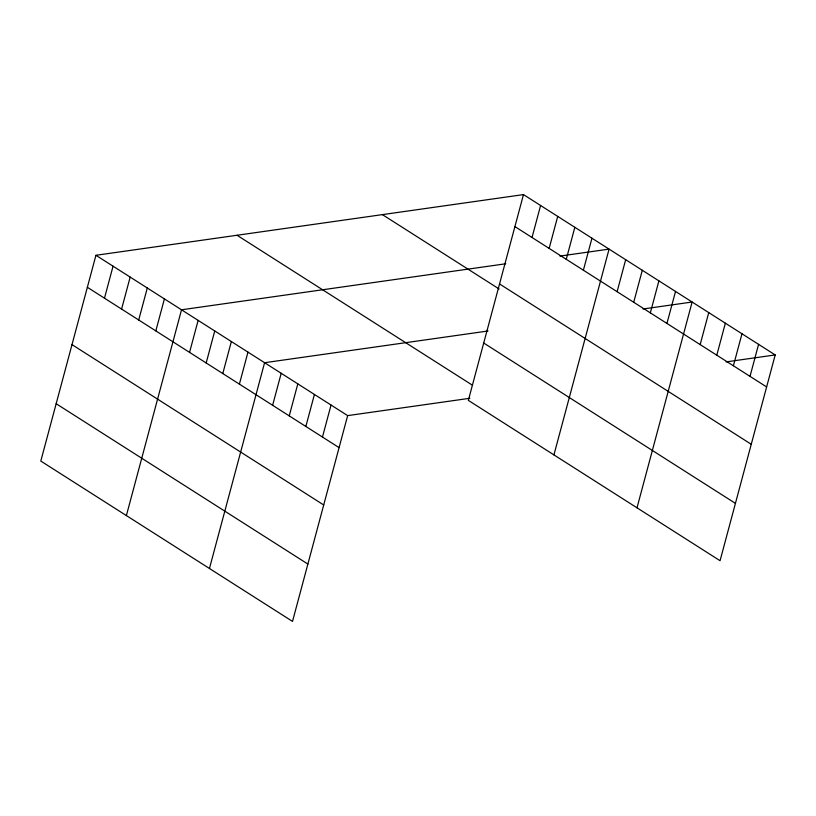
<?xml version="1.0" encoding="UTF-8"?>
<svg xmlns="http://www.w3.org/2000/svg" width="816" height="816" viewBox="0 0 816 816"><rect width="100%" height="100%" fill="white"/><g stroke="black" fill="none" stroke-linecap="round" stroke-linejoin="round"><path stroke-width="1.22" d="M523.484 194.596L468.343 400.381L720.059 560.714L775.2 354.94L523.484 194.596L95.941 255.286L40.8 461.06L292.516 621.404L347.657 415.619L469.843 398.279M104.479 298.187L113.057 266.189M121.594 309.091L130.172 277.093M138.71 319.994L147.288 287.997M155.825 330.898L164.404 298.891M126.378 515.579L181.519 309.794L505.767 263.772M189.557 352.379L198.135 320.382M206.173 362.967L214.751 330.959M222.788 373.544L231.356 341.547M239.394 384.132L247.972 352.124M209.447 568.497L264.588 362.712L488.05 330.99M272.626 405.297L281.204 373.289M289.241 415.874L297.809 383.877M305.847 426.462L314.425 394.454M322.463 437.039L331.041 405.042M532.032 237.497L540.6 205.499M549.148 248.401L557.716 216.403M566.263 259.304L574.841 227.307M583.379 270.208L591.957 238.211M553.931 454.889L609.073 249.115L559.939 256.081M617.11 291.7L625.678 259.692M633.716 302.277L642.294 270.28M650.332 312.865L658.91 280.857M666.947 323.442L675.526 291.445M637 507.807L692.131 302.022L643.008 308.999M700.169 344.607L708.747 312.61M716.785 355.195L725.363 323.187M733.4 365.772L741.979 333.775M750.016 376.36L758.584 344.352M726.067 361.906L775.2 354.94M514.916 226.593L766.622 386.937M499.545 283.948L751.261 444.281M382.398 214.618L499.127 288.976M483.715 343.026L735.43 503.37M237.028 235.253L472.127 385.009M95.941 255.286L347.657 415.619M87.363 287.283L339.079 447.627M72.002 344.627L323.707 504.971M56.161 403.716L307.877 564.06"/></g></svg>
